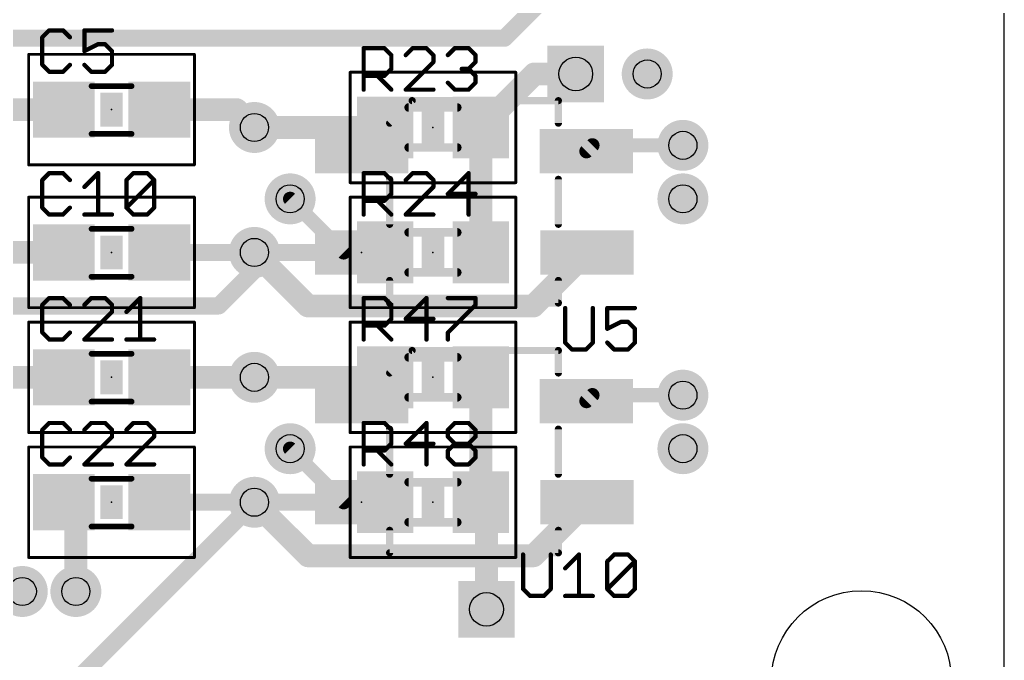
# Model space of a CAD drawing. Extents: x -1 to 68.6, y -1.7 to 63.5.
# Drawn here: x 51.07 to 68.58, y 40.37 to 51.77 of the extents above; entities that cross this region are included whole.
import ezdxf

# ---------------------------------------------------------------- set-up
doc = ezdxf.new("R2010")
doc.units = 0
for name, color, linetype in [('1', 22, 'CONTINUOUS'), ('16', 175, 'CONTINUOUS'), ('18', 82, 'CONTINUOUS'), ('20', 7, 'CONTINUOUS'), ('22', 253, 'CONTINUOUS'), ('23', 7, 'CONTINUOUS'), ('24', 7, 'CONTINUOUS'), ('25', 253, 'CONTINUOUS'), ('31', 253, 'CONTINUOUS'), ('32', 253, 'CONTINUOUS'), ('35', 253, 'CONTINUOUS'), ('39', 22, 'CONTINUOUS'), ('44', 253, 'CONTINUOUS'), ('51', 253, 'CONTINUOUS')]:
    doc.layers.add(name, color=color, linetype=linetype)

# ---------------------------------------------------------------- blocks, each defined once
blk = doc.blocks.new('RECT')
blk.add_solid([(-0.5, -0.5), (0.5, -0.5), (-0.5, 0.5), (0.5, 0.5)])
blk = doc.blocks.new('ROUNDV')
at = {"const_width": 0.5}
blk.add_lwpolyline([(0, -0.25, 1), (0, 0.25, 1), (0, -0.25)], format="xyb", dxfattribs=at)
blk = doc.blocks.new('SQUAREV')
blk.add_solid([(-0.5, -0.5), (0.5, -0.5), (-0.5, 0.5), (0.5, 0.5)])

msp = doc.modelspace()

# ---------------------------------------------------------------- linework, layer by layer
at = {"layer": '1'}
for points, const_width in [([(63.5, 55.245), (59.69, 51.435)], 0.3048), ([(59.69, 51.435), (36.195, 51.435)], 0.3048), ([(59.27, 49.8475), (60.2225, 50.8)], 0.4064), ([(60.2225, 50.8), (60.96, 50.8)], 0.4064), ([(51.855, 50.165), (50.4825, 50.165)], 0.4064), ([(53.555, 50.165), (54.9275, 50.165)], 0.4064), ([(54.9275, 50.165), (55.245, 49.8475)], 0.4064), ([(57.57, 49.8475), (55.245, 49.8475)], 0.4064), ([(59.27, 49.8475), (59.27, 47.625)], 0.4064), ([(51.855, 47.625), (50.4825, 47.625)], 0.4064), ([(53.555, 47.625), (55.245, 47.625)], 0.3048), ([(55.245, 47.625), (57.57, 47.625)], 0.3048), ([(55.245, 47.3075), (55.245, 47.625)], 0.3048), ([(54.61, 46.6725), (55.245, 47.3075)], 0.3048), ([(47.3075, 46.6725), (54.61, 46.6725)], 0.3048), ([(51.855, 45.4025), (50.4825, 45.4025)], 0.4064), ([(53.555, 45.4025), (55.245, 45.4025)], 0.4064), ([(57.57, 45.4025), (55.245, 45.4025)], 0.4064), ([(59.27, 43.18), (59.27, 45.4025)], 0.4064), ([(49.8475, 37.7825), (55.245, 43.18)], 0.3048), ([(51.855, 43.18), (52.07, 42.965)], 0.4064), ([(53.555, 43.18), (55.245, 43.18)], 0.3048), ([(57.57, 43.18), (55.245, 43.18)], 0.3048), ([(59.27, 43.18), (59.3725, 43.0775)], 0.4064), ([(59.3725, 43.0775), (59.3725, 41.275)], 0.4064), ([(52.07, 42.965), (52.07, 41.5925)], 0.4064)]:
    msp.add_lwpolyline(points, dxfattribs=dict(at, const_width=const_width))
for points, const_width in [([(59.6361, 51.4889, 1), (59.7439, 51.3811)], 0.1524), ([(59.69, 51.3588, 1), (59.69, 51.5112)], 0.1524), ([(60.2225, 50.9016, 1), (60.2225, 50.6984)], 0.2032), ([(60.2943, 50.7282, 1), (60.1507, 50.8718)], 0.2032), ([(60.96, 50.6984, 1), (60.96, 50.9016)], 0.2032), ([(51.855, 50.0634, 1), (51.855, 50.2666)], 0.2032), ([(53.555, 50.2666, 1), (53.555, 50.0634)], 0.2032), ([(54.9993, 50.2368, 1), (54.8557, 50.0932)], 0.2032), ([(54.9275, 50.0634, 1), (54.9275, 50.2666)], 0.2032), ([(55.245, 49.9491, 1), (55.245, 49.7459)], 0.2032), ([(55.1732, 49.7757, 1), (55.3168, 49.9193)], 0.2032), ([(57.57, 49.7459, 1), (57.57, 49.9491)], 0.2032), ([(59.3716, 49.8475, 1), (59.1684, 49.8475)], 0.2032), ([(59.1982, 49.9193, 1), (59.3418, 49.7757)], 0.2032), ([(51.855, 47.5234, 1), (51.855, 47.7266)], 0.2032), ([(53.555, 47.7012, 1), (53.555, 47.5488)], 0.1524), ([(55.245, 47.7012, 1), (55.245, 47.5488)], 0.1524), ([(55.3212, 47.625, 1), (55.1688, 47.625)], 0.1524), ([(55.245, 47.5488, 1), (55.245, 47.7012)], 0.1524), ([(57.57, 47.5488, 1), (57.57, 47.7012)], 0.1524), ([(59.1684, 47.625, 1), (59.3716, 47.625)], 0.2032), ([(55.2989, 47.2536, 1), (55.1911, 47.3614)], 0.1524), ([(55.1688, 47.3075, 1), (55.3212, 47.3075)], 0.1524), ([(54.5561, 46.7264, 1), (54.6639, 46.6186)], 0.1524), ([(54.61, 46.5963, 1), (54.61, 46.7487)], 0.1524), ([(51.855, 45.3009, 1), (51.855, 45.5041)], 0.2032), ([(53.555, 45.5041, 1), (53.555, 45.3009)], 0.2032), ([(55.245, 45.5041, 1), (55.245, 45.3009)], 0.2032), ([(55.245, 45.3009, 1), (55.245, 45.5041)], 0.2032), ([(57.57, 45.3009, 1), (57.57, 45.5041)], 0.2032), ([(59.3716, 45.4025, 1), (59.1684, 45.4025)], 0.2032), ([(51.9268, 43.2518, 1), (51.7832, 43.1082)], 0.2032), ([(53.555, 43.2562, 1), (53.555, 43.1038)], 0.1524), ([(55.245, 43.2562, 1), (55.245, 43.1038)], 0.1524), ([(55.2989, 43.1261, 1), (55.1911, 43.2339)], 0.1524), ([(55.245, 43.1038, 1), (55.245, 43.2562)], 0.1524), ([(57.57, 43.1038, 1), (57.57, 43.2562)], 0.1524), ([(59.1684, 43.18, 1), (59.3716, 43.18)], 0.2032), ([(59.3418, 43.2518, 1), (59.1982, 43.1082)], 0.2032), ([(59.4741, 43.0775, 1), (59.2709, 43.0775)], 0.2032), ([(59.3007, 43.0057, 1), (59.4443, 43.1493)], 0.2032), ([(52.1716, 42.965, 1), (51.9684, 42.965)], 0.2032), ([(51.9982, 42.8932, 1), (52.1418, 43.0368)], 0.2032), ([(51.9684, 41.5925, 1), (52.1716, 41.5925)], 0.2032), ([(59.2709, 41.275, 1), (59.4741, 41.275)], 0.2032)]:
    msp.add_lwpolyline(points, format="xyb", dxfattribs=dict(at, const_width=const_width))
at = {"layer": '16'}
for points, const_width in [([(56.7275, 49.8475), (55.245, 49.8475)], 0.4064), ([(57.15, 49.425), (56.7275, 49.8475)], 0.4064), ([(61.15, 49.425), (61.255, 49.53)], 0.254), ([(61.255, 49.53), (62.865, 49.53)], 0.254), ([(55.88, 48.5775), (56.8325, 47.625)], 0.254), ([(56.1975, 46.6725), (55.245, 47.625)], 0.4064), ([(61.16, 47.625), (60.2075, 46.6725)], 0.4064), ([(56.8325, 47.625), (57.15, 47.625)], 0.254), ([(60.2075, 46.6725), (56.1975, 46.6725)], 0.4064), ([(56.7275, 45.4025), (55.245, 45.4025)], 0.4064), ([(57.15, 44.98), (56.7275, 45.4025)], 0.4064), ([(61.15, 44.98), (61.255, 45.085)], 0.254), ([(61.255, 45.085), (62.865, 45.085)], 0.254), ([(55.88, 44.1325), (56.8325, 43.18)], 0.254), ([(56.1975, 42.2275), (55.245, 43.18)], 0.4064), ([(56.8325, 43.18), (57.15, 43.18)], 0.254), ([(61.16, 43.18), (60.2075, 42.2275)], 0.4064), ([(60.2075, 42.2275), (56.1975, 42.2275)], 0.4064)]:
    msp.add_lwpolyline(points, dxfattribs=dict(at, const_width=const_width))
for points, const_width in [([(55.245, 49.9491, 1), (55.245, 49.7459)], 0.2032), ([(56.7993, 49.9193, 1), (56.6557, 49.7757)], 0.2032), ([(56.7275, 49.7459, 1), (56.7275, 49.9491)], 0.2032), ([(57.0782, 49.3532, 1), (57.2218, 49.4968)], 0.2032), ([(61.255, 49.5935, 1), (61.255, 49.4665)], 0.127), ([(61.2999, 49.4851, 1), (61.2101, 49.5749)], 0.127), ([(62.865, 49.4665, 1), (62.865, 49.5935)], 0.127), ([(61.1051, 49.4699, 1), (61.1949, 49.3801)], 0.127), ([(55.9249, 48.6224, 1), (55.8351, 48.5326)], 0.127), ([(55.3168, 47.6968, 1), (55.1732, 47.5532)], 0.2032), ([(61.2318, 47.5532, 1), (61.0882, 47.6968)], 0.2032), ([(56.8325, 47.6885, 1), (56.8325, 47.5615)], 0.127), ([(56.7876, 47.5801, 1), (56.8774, 47.6699)], 0.127), ([(57.15, 47.5615, 1), (57.15, 47.6885)], 0.127), ([(56.1975, 46.7741, 1), (56.1975, 46.5709)], 0.2032), ([(56.1257, 46.6007, 1), (56.2693, 46.7443)], 0.2032), ([(60.1357, 46.7443, 1), (60.2793, 46.6007)], 0.2032), ([(60.2075, 46.5709, 1), (60.2075, 46.7741)], 0.2032), ([(55.245, 45.5041, 1), (55.245, 45.3009)], 0.2032), ([(56.7993, 45.4743, 1), (56.6557, 45.3307)], 0.2032), ([(56.7275, 45.3009, 1), (56.7275, 45.5041)], 0.2032), ([(61.255, 45.1485, 1), (61.255, 45.0215)], 0.127), ([(61.2999, 45.0401, 1), (61.2101, 45.1299)], 0.127), ([(62.865, 45.0215, 1), (62.865, 45.1485)], 0.127), ([(57.0782, 44.9082, 1), (57.2218, 45.0518)], 0.2032), ([(61.1051, 45.0249, 1), (61.1949, 44.9351)], 0.127), ([(55.9249, 44.1774, 1), (55.8351, 44.0876)], 0.127), ([(55.3168, 43.2518, 1), (55.1732, 43.1082)], 0.2032), ([(56.8325, 43.2435, 1), (56.8325, 43.1165)], 0.127), ([(56.7876, 43.1351, 1), (56.8774, 43.2249)], 0.127), ([(57.15, 43.1165, 1), (57.15, 43.2435)], 0.127), ([(61.2318, 43.1082, 1), (61.0882, 43.2518)], 0.2032), ([(56.1975, 42.3291, 1), (56.1975, 42.1259)], 0.2032), ([(56.1257, 42.1557, 1), (56.2693, 42.2993)], 0.2032), ([(60.1357, 42.2993, 1), (60.2793, 42.1557)], 0.2032), ([(60.2075, 42.1259, 1), (60.2075, 42.3291)], 0.2032)]:
    msp.add_lwpolyline(points, format="xyb", dxfattribs=dict(at, const_width=const_width))
at = {"layer": '20'}
msp.add_line((68.58, 0), (68.58, 63.5), dxfattribs=at)
msp.add_circle((66.04, 40.005), 1.6, dxfattribs=at)
at = {"layer": '22', "const_width": 0.127}
for points in [[(58.05, 50.325), (57.65, 49.925)], [(60.65, 50.325), (58.05, 50.325)], [(60.65, 49.925), (60.65, 50.325)], [(57.65, 48.925), (57.65, 48.125)], [(60.65, 48.125), (60.65, 48.925)], [(57.65, 47.125), (57.65, 46.725)], [(60.65, 46.725), (60.65, 47.125)], [(57.65, 46.725), (60.65, 46.725)], [(58.05, 45.88), (57.65, 45.48)], [(60.65, 45.88), (58.05, 45.88)], [(60.65, 45.48), (60.65, 45.88)], [(57.65, 44.48), (57.65, 43.68)], [(60.65, 43.68), (60.65, 44.48)], [(57.65, 42.68), (57.65, 42.28)], [(60.65, 42.28), (60.65, 42.68)], [(57.65, 42.28), (60.65, 42.28)]]:
    msp.add_lwpolyline(points, dxfattribs=at)
at = {"layer": '22', "const_width": 0.0635}
for points in [[(58.05, 50.3568, 1), (58.05, 50.2933)], [(58.0725, 50.3025, 1), (58.0275, 50.3475)], [(60.6818, 50.325, 1), (60.6183, 50.325)], [(60.65, 50.2933, 1), (60.65, 50.3568)], [(57.6275, 49.9475, 1), (57.6725, 49.9025)], [(60.6183, 49.925, 1), (60.6818, 49.925)], [(57.6818, 48.925, 1), (57.6183, 48.925)], [(60.6818, 48.925, 1), (60.6183, 48.925)], [(57.6183, 48.125, 1), (57.6818, 48.125)], [(60.6183, 48.125, 1), (60.6818, 48.125)], [(57.6818, 47.125, 1), (57.6183, 47.125)], [(60.6818, 47.125, 1), (60.6183, 47.125)], [(57.65, 46.7568, 1), (57.65, 46.6932)], [(57.6183, 46.725, 1), (57.6818, 46.725)], [(60.6183, 46.725, 1), (60.6818, 46.725)], [(60.65, 46.6932, 1), (60.65, 46.7568)], [(58.05, 45.9118, 1), (58.05, 45.8483)], [(58.0725, 45.8575, 1), (58.0275, 45.9025)], [(60.6818, 45.88, 1), (60.6183, 45.88)], [(60.65, 45.8483, 1), (60.65, 45.9118)], [(57.6275, 45.5025, 1), (57.6725, 45.4575)], [(60.6183, 45.48, 1), (60.6818, 45.48)], [(57.6818, 44.48, 1), (57.6183, 44.48)], [(60.6818, 44.48, 1), (60.6183, 44.48)], [(57.6183, 43.68, 1), (57.6818, 43.68)], [(60.6183, 43.68, 1), (60.6818, 43.68)], [(57.6818, 42.68, 1), (57.6183, 42.68)], [(60.6818, 42.68, 1), (60.6183, 42.68)], [(57.65, 42.3118, 1), (57.65, 42.2482)], [(57.6183, 42.28, 1), (57.6818, 42.28)], [(60.6183, 42.28, 1), (60.6818, 42.28)], [(60.65, 42.2482, 1), (60.65, 42.3118)]]:
    msp.add_lwpolyline(points, format="xyb", dxfattribs=at)
at = {"layer": '23'}
for p in [(52.705, 50.165), (58.42, 49.8475), (52.705, 47.625), (58.42, 47.625), (52.705, 45.4025), (58.42, 45.4025), (52.705, 43.18), (58.42, 43.18)]:
    msp.add_point(p, dxfattribs=at)
at = {"layer": '24'}
for p in [(57.15, 47.625), (57.15, 43.18)]:
    msp.add_point(p, dxfattribs=at)
at = {"layer": '25', "const_width": 0.0762}
for points in [[(51.596, 51.5753), (51.4731, 51.4525)], [(51.4731, 51.4525), (51.4731, 50.961)], [(51.8417, 51.5753), (51.596, 51.5753)], [(51.9646, 51.4525), (51.8417, 51.5753)], [(52.713, 51.5753), (52.2215, 51.5753)], [(52.2215, 51.5753), (52.2215, 51.2067)], [(52.2215, 51.2067), (52.4673, 51.3296)], [(52.4673, 51.3296), (52.5901, 51.3296)], [(52.5901, 51.3296), (52.713, 51.2067)], [(52.713, 51.2067), (52.713, 50.961)], [(57.1881, 50.5206), (57.1881, 51.2578)], [(57.1881, 51.2578), (57.5567, 51.2578)], [(57.5567, 51.2578), (57.6796, 51.135)], [(57.6796, 51.135), (57.6796, 50.8892)], [(58.0594, 51.2578), (57.9365, 51.135)], [(58.3051, 51.2578), (58.0594, 51.2578)], [(58.428, 51.135), (58.3051, 51.2578)], [(58.428, 51.0121), (58.428, 51.135)], [(58.6849, 51.135), (58.8078, 51.2578)], [(58.8078, 51.2578), (59.0535, 51.2578)], [(59.0535, 51.2578), (59.1764, 51.135)], [(59.1764, 51.135), (59.1764, 51.0121)], [(51.4731, 50.961), (51.596, 50.8381)], [(51.8417, 50.8381), (51.9646, 50.961)], [(52.3444, 50.8381), (52.2215, 50.961)], [(52.713, 50.961), (52.5901, 50.8381)], [(57.9365, 50.5206), (58.428, 51.0121)], [(59.1764, 51.0121), (59.0535, 50.8892)], [(51.596, 50.8381), (51.8417, 50.8381)], [(52.5901, 50.8381), (52.3444, 50.8381)], [(57.5567, 50.7663), (57.1881, 50.7663)], [(57.4338, 50.7663), (57.6796, 50.5206)], [(57.6796, 50.8892), (57.5567, 50.7663)], [(59.0535, 50.8892), (58.9307, 50.8892)], [(59.0535, 50.8892), (59.1764, 50.7663)], [(59.1764, 50.7663), (59.1764, 50.6435)], [(58.8078, 50.5206), (58.6849, 50.6435)], [(59.1764, 50.6435), (59.0535, 50.5206)], [(58.428, 50.5206), (57.9365, 50.5206)], [(59.0535, 50.5206), (58.8078, 50.5206)], [(51.596, 49.0353), (51.4731, 48.9125)], [(51.8417, 49.0353), (51.596, 49.0353)], [(51.9646, 48.9125), (51.8417, 49.0353)], [(52.2215, 48.7896), (52.4673, 49.0353)], [(52.4673, 49.0353), (52.4673, 48.2981)], [(52.9699, 48.9125), (53.0928, 49.0353)], [(53.0928, 49.0353), (53.3385, 49.0353)], [(53.3385, 49.0353), (53.4614, 48.9125)], [(57.1881, 48.2981), (57.1881, 49.0353)], [(57.1881, 49.0353), (57.5567, 49.0353)], [(57.5567, 49.0353), (57.6796, 48.9125)], [(58.0594, 49.0353), (57.9365, 48.9125)], [(58.3051, 49.0353), (58.0594, 49.0353)], [(58.428, 48.9125), (58.3051, 49.0353)], [(59.0535, 49.0353), (58.6849, 48.6667)], [(59.0535, 48.2981), (59.0535, 49.0353)], [(51.4731, 48.9125), (51.4731, 48.421)], [(52.9699, 48.421), (52.9699, 48.9125)], [(52.9699, 48.421), (53.4614, 48.9125)], [(53.4614, 48.9125), (53.4614, 48.421)], [(57.6796, 48.9125), (57.6796, 48.6667)], [(58.428, 48.7896), (58.428, 48.9125)], [(57.6796, 48.6667), (57.5567, 48.5438)], [(57.9365, 48.2981), (58.428, 48.7896)], [(58.6849, 48.6667), (59.1764, 48.6667)], [(57.5567, 48.5438), (57.1881, 48.5438)], [(57.4338, 48.5438), (57.6796, 48.2981)], [(51.4731, 48.421), (51.596, 48.2981)], [(51.596, 48.2981), (51.8417, 48.2981)], [(51.8417, 48.2981), (51.9646, 48.421)], [(52.2215, 48.2981), (52.713, 48.2981)], [(53.0928, 48.2981), (52.9699, 48.421)], [(53.3385, 48.2981), (53.0928, 48.2981)], [(53.4614, 48.421), (53.3385, 48.2981)], [(58.428, 48.2981), (57.9365, 48.2981)], [(51.596, 46.8128), (51.4731, 46.69)], [(51.8417, 46.8128), (51.596, 46.8128)], [(51.9646, 46.69), (51.8417, 46.8128)], [(52.3444, 46.8128), (52.2215, 46.69)], [(52.5901, 46.8128), (52.3444, 46.8128)], [(52.713, 46.69), (52.5901, 46.8128)], [(52.9699, 46.5671), (53.2157, 46.8128)], [(53.2157, 46.8128), (53.2157, 46.0756)], [(57.1881, 46.0756), (57.1881, 46.8128)], [(57.1881, 46.8128), (57.5567, 46.8128)], [(57.5567, 46.8128), (57.6796, 46.69)], [(58.3051, 46.8128), (57.9365, 46.4442)], [(58.3051, 46.0756), (58.3051, 46.8128)], [(58.6849, 46.8128), (59.1764, 46.8128)], [(59.1764, 46.8128), (59.1764, 46.69)], [(51.4731, 46.69), (51.4731, 46.1985)], [(52.2215, 46.0756), (52.713, 46.5671)], [(52.713, 46.5671), (52.713, 46.69)], [(57.6796, 46.69), (57.6796, 46.4442)], [(59.1764, 46.69), (58.6849, 46.1985)], [(60.7713, 46.635), (60.7713, 46.0207)], [(61.2628, 46.0207), (61.2628, 46.635)], [(62.0112, 46.635), (61.5197, 46.635)], [(61.5197, 46.635), (61.5197, 46.2664)], [(57.6796, 46.4442), (57.5567, 46.3213)], [(57.9365, 46.4442), (58.428, 46.4442)], [(61.5197, 46.2664), (61.7654, 46.3893)], [(61.7654, 46.3893), (61.8883, 46.3893)], [(61.8883, 46.3893), (62.0112, 46.2664)], [(51.4731, 46.1985), (51.596, 46.0756)], [(51.8417, 46.0756), (51.9646, 46.1985)], [(57.5567, 46.3213), (57.1881, 46.3213)], [(57.4338, 46.3213), (57.6796, 46.0756)], [(58.6849, 46.1985), (58.6849, 46.0756)], [(62.0112, 46.2664), (62.0112, 46.0207)], [(51.596, 46.0756), (51.8417, 46.0756)], [(52.713, 46.0756), (52.2215, 46.0756)], [(52.9699, 46.0756), (53.4614, 46.0756)], [(60.7713, 46.0207), (60.8941, 45.8978)], [(61.1399, 45.8978), (61.2628, 46.0207)], [(61.6426, 45.8978), (61.5197, 46.0207)], [(62.0112, 46.0207), (61.8883, 45.8978)], [(60.8941, 45.8978), (61.1399, 45.8978)], [(61.8883, 45.8978), (61.6426, 45.8978)], [(51.596, 44.5903), (51.4731, 44.4675)], [(51.4731, 44.4675), (51.4731, 43.976)], [(51.8417, 44.5903), (51.596, 44.5903)], [(51.9646, 44.4675), (51.8417, 44.5903)], [(52.3444, 44.5903), (52.2215, 44.4675)], [(52.5901, 44.5903), (52.3444, 44.5903)], [(52.713, 44.4675), (52.5901, 44.5903)], [(52.713, 44.3446), (52.713, 44.4675)], [(53.0928, 44.5903), (52.9699, 44.4675)], [(53.3385, 44.5903), (53.0928, 44.5903)], [(53.4614, 44.4675), (53.3385, 44.5903)], [(53.4614, 44.3446), (53.4614, 44.4675)], [(57.1881, 43.8531), (57.1881, 44.5903)], [(57.1881, 44.5903), (57.5567, 44.5903)], [(57.5567, 44.5903), (57.6796, 44.4675)], [(57.6796, 44.4675), (57.6796, 44.2217)], [(58.3051, 44.5903), (57.9365, 44.2217)], [(58.3051, 43.8531), (58.3051, 44.5903)], [(58.6849, 44.4675), (58.8078, 44.5903)], [(58.6849, 44.3446), (58.6849, 44.4675)], [(58.8078, 44.5903), (59.0535, 44.5903)], [(59.0535, 44.5903), (59.1764, 44.4675)], [(59.1764, 44.4675), (59.1764, 44.3446)], [(52.2215, 43.8531), (52.713, 44.3446)], [(52.9699, 43.8531), (53.4614, 44.3446)], [(58.8078, 44.2217), (58.6849, 44.3446)], [(59.1764, 44.3446), (59.0535, 44.2217)], [(57.5567, 44.0988), (57.1881, 44.0988)], [(57.4338, 44.0988), (57.6796, 43.8531)], [(57.6796, 44.2217), (57.5567, 44.0988)], [(57.9365, 44.2217), (58.428, 44.2217)], [(58.6849, 44.0988), (58.8078, 44.2217)], [(58.6849, 43.976), (58.6849, 44.0988)], [(58.8078, 44.2217), (59.0535, 44.2217)], [(59.0535, 44.2217), (59.1764, 44.0988)], [(59.1764, 44.0988), (59.1764, 43.976)], [(51.4731, 43.976), (51.596, 43.8531)], [(51.8417, 43.8531), (51.9646, 43.976)], [(58.8078, 43.8531), (58.6849, 43.976)], [(59.1764, 43.976), (59.0535, 43.8531)], [(51.596, 43.8531), (51.8417, 43.8531)], [(52.713, 43.8531), (52.2215, 43.8531)], [(53.4614, 43.8531), (52.9699, 43.8531)], [(59.0535, 43.8531), (58.8078, 43.8531)], [(60.0229, 42.25), (60.0229, 41.6357)], [(60.5143, 41.6357), (60.5143, 42.25)], [(60.7713, 42.0043), (61.017, 42.25)], [(61.017, 42.25), (61.017, 41.5128)], [(61.5197, 42.1272), (61.6426, 42.25)], [(61.6426, 42.25), (61.8883, 42.25)], [(61.8883, 42.25), (62.0112, 42.1272)], [(61.5197, 41.6357), (61.5197, 42.1272)], [(61.5197, 41.6357), (62.0112, 42.1272)], [(62.0112, 42.1272), (62.0112, 41.6357)], [(60.0229, 41.6357), (60.1457, 41.5128)], [(60.3915, 41.5128), (60.5143, 41.6357)], [(61.6426, 41.5128), (61.5197, 41.6357)], [(62.0112, 41.6357), (61.8883, 41.5128)], [(60.1457, 41.5128), (60.3915, 41.5128)], [(60.7713, 41.5128), (61.2628, 41.5128)], [(61.8883, 41.5128), (61.6426, 41.5128)]]:
    msp.add_lwpolyline(points, dxfattribs=at)
at = {"layer": '25', "const_width": 0.0381}
for points in [[(51.4922, 51.4525, 1), (51.4541, 51.4525)], [(51.4596, 51.4659, 1), (51.4866, 51.439)], [(51.596, 51.5944, 1), (51.596, 51.5563)], [(51.6094, 51.5619, 1), (51.5825, 51.5888)], [(51.8552, 51.5888, 1), (51.8282, 51.5619)], [(51.8417, 51.5563, 1), (51.8417, 51.5944)], [(51.9511, 51.439, 1), (51.9781, 51.4659)], [(52.2215, 51.5944, 1), (52.2215, 51.5563)], [(52.2406, 51.5753, 1), (52.2025, 51.5753)], [(52.713, 51.5563, 1), (52.713, 51.5944)], [(52.4673, 51.3486, 1), (52.4673, 51.3105)], [(52.4758, 51.3125, 1), (52.4587, 51.3466)], [(52.6036, 51.3431, 1), (52.5767, 51.3161)], [(52.5901, 51.3105, 1), (52.5901, 51.3486)], [(52.213, 51.2238, 1), (52.23, 51.1897)], [(52.2025, 51.2067, 1), (52.2406, 51.2067)], [(52.7321, 51.2067, 1), (52.694, 51.2067)], [(52.6995, 51.1932, 1), (52.7265, 51.2202)], [(57.1881, 51.2769, 1), (57.1881, 51.2388)], [(57.2072, 51.2578, 1), (57.1691, 51.2578)], [(57.5702, 51.2713, 1), (57.5432, 51.2444)], [(57.5567, 51.2388, 1), (57.5567, 51.2769)], [(57.6986, 51.135, 1), (57.6605, 51.135)], [(57.6661, 51.1215, 1), (57.6931, 51.1484)], [(57.923, 51.1484, 1), (57.95, 51.1215)], [(58.0594, 51.2769, 1), (58.0594, 51.2388)], [(58.0729, 51.2444, 1), (58.0459, 51.2713)], [(58.3186, 51.2713, 1), (58.2917, 51.2444)], [(58.3051, 51.2388, 1), (58.3051, 51.2769)], [(58.4471, 51.135, 1), (58.409, 51.135)], [(58.4145, 51.1215, 1), (58.4415, 51.1484)], [(58.6715, 51.1484, 1), (58.6984, 51.1215)], [(58.8078, 51.2769, 1), (58.8078, 51.2388)], [(58.8213, 51.2444, 1), (58.7943, 51.2713)], [(59.067, 51.2713, 1), (59.0401, 51.2444)], [(59.0535, 51.2388, 1), (59.0535, 51.2769)], [(59.1955, 51.135, 1), (59.1574, 51.135)], [(59.1629, 51.1215, 1), (59.1899, 51.1484)], [(51.4866, 50.9744, 1), (51.4596, 50.9475)], [(51.4541, 50.961, 1), (51.4922, 50.961)], [(51.9781, 50.9475, 1), (51.9511, 50.9744)], [(52.235, 50.9744, 1), (52.208, 50.9475)], [(52.694, 50.961, 1), (52.7321, 50.961)], [(52.7265, 50.9475, 1), (52.6995, 50.9744)], [(58.409, 51.0121, 1), (58.4471, 51.0121)], [(58.4415, 50.9986, 1), (58.4145, 51.0256)], [(59.1574, 51.0121, 1), (59.1955, 51.0121)], [(59.1899, 50.9986, 1), (59.1629, 51.0256)], [(51.596, 50.8572, 1), (51.596, 50.8191)], [(51.5825, 50.8246, 1), (51.6094, 50.8516)], [(51.8282, 50.8516, 1), (51.8552, 50.8246)], [(51.8417, 50.8191, 1), (51.8417, 50.8572)], [(52.3444, 50.8572, 1), (52.3444, 50.8191)], [(52.3309, 50.8246, 1), (52.3579, 50.8516)], [(52.5767, 50.8516, 1), (52.6036, 50.8246)], [(52.5901, 50.8191, 1), (52.5901, 50.8572)], [(57.1881, 50.7854, 1), (57.1881, 50.7473)], [(57.4473, 50.7798, 1), (57.4204, 50.7529)], [(57.5432, 50.7798, 1), (57.5702, 50.7529)], [(57.5567, 50.7473, 1), (57.5567, 50.7854)], [(57.6605, 50.8892, 1), (57.6986, 50.8892)], [(57.6931, 50.8757, 1), (57.6661, 50.9027)], [(58.9307, 50.9083, 1), (58.9307, 50.8702)], [(59.067, 50.9027, 1), (59.0401, 50.8757)], [(59.0401, 50.9027, 1), (59.067, 50.8757)], [(59.0535, 50.8702, 1), (59.0535, 50.9083)], [(59.1955, 50.7663, 1), (59.1574, 50.7663)], [(59.1629, 50.7529, 1), (59.1899, 50.7798)], [(58.6984, 50.6569, 1), (58.6715, 50.63)], [(59.1574, 50.6435, 1), (59.1955, 50.6435)], [(59.1899, 50.63, 1), (59.1629, 50.6569)], [(57.1691, 50.5206, 1), (57.2072, 50.5206)], [(57.6661, 50.5071, 1), (57.6931, 50.5341)], [(57.9365, 50.5397, 1), (57.9365, 50.5016)], [(57.923, 50.5341, 1), (57.95, 50.5071)], [(58.428, 50.5016, 1), (58.428, 50.5397)], [(58.8078, 50.5397, 1), (58.8078, 50.5016)], [(58.7943, 50.5071, 1), (58.8213, 50.5341)], [(59.0401, 50.5341, 1), (59.067, 50.5071)], [(59.0535, 50.5016, 1), (59.0535, 50.5397)], [(51.596, 49.0544, 1), (51.596, 49.0163)], [(51.6094, 49.0219, 1), (51.5825, 49.0488)], [(51.8552, 49.0488, 1), (51.8282, 49.0219)], [(51.8417, 49.0163, 1), (51.8417, 49.0544)], [(52.4863, 49.0353, 1), (52.4482, 49.0353)], [(52.4807, 49.0219, 1), (52.4538, 49.0488)], [(53.0928, 49.0544, 1), (53.0928, 49.0163)], [(53.1063, 49.0219, 1), (53.0793, 49.0488)], [(53.352, 49.0488, 1), (53.3251, 49.0219)], [(53.3385, 49.0163, 1), (53.3385, 49.0544)], [(57.1881, 49.0544, 1), (57.1881, 49.0163)], [(57.2072, 49.0353, 1), (57.1691, 49.0353)], [(57.5702, 49.0488, 1), (57.5432, 49.0219)], [(57.5567, 49.0163, 1), (57.5567, 49.0544)], [(58.0594, 49.0544, 1), (58.0594, 49.0163)], [(58.0729, 49.0219, 1), (58.0459, 49.0488)], [(58.3186, 49.0488, 1), (58.2917, 49.0219)], [(58.3051, 49.0163, 1), (58.3051, 49.0544)], [(59.0726, 49.0353, 1), (59.0345, 49.0353)], [(59.067, 49.0219, 1), (59.0401, 49.0488)], [(51.4922, 48.9125, 1), (51.4541, 48.9125)], [(51.4596, 48.9259, 1), (51.4866, 48.899)], [(51.9511, 48.899, 1), (51.9781, 48.9259)], [(52.989, 48.9125, 1), (52.9509, 48.9125)], [(52.9565, 48.9259, 1), (52.9834, 48.899)], [(53.4805, 48.9125, 1), (53.4424, 48.9125)], [(53.4749, 48.899, 1), (53.4479, 48.9259)], [(53.4479, 48.899, 1), (53.4749, 48.9259)], [(57.6986, 48.9125, 1), (57.6605, 48.9125)], [(57.6661, 48.899, 1), (57.6931, 48.9259)], [(57.923, 48.9259, 1), (57.95, 48.899)], [(58.4471, 48.9125, 1), (58.409, 48.9125)], [(58.4145, 48.899, 1), (58.4415, 48.9259)], [(52.208, 48.8031, 1), (52.235, 48.7761)], [(57.6605, 48.6667, 1), (57.6986, 48.6667)], [(57.6931, 48.6532, 1), (57.6661, 48.6802)], [(58.409, 48.7896, 1), (58.4471, 48.7896)], [(58.4415, 48.7761, 1), (58.4145, 48.8031)], [(58.6849, 48.6858, 1), (58.6849, 48.6477)], [(58.6715, 48.6802, 1), (58.6984, 48.6532)], [(59.1764, 48.6477, 1), (59.1764, 48.6858)], [(57.1881, 48.5629, 1), (57.1881, 48.5248)], [(57.4473, 48.5573, 1), (57.4204, 48.5304)], [(57.5432, 48.5573, 1), (57.5702, 48.5304)], [(57.5567, 48.5248, 1), (57.5567, 48.5629)], [(51.4866, 48.4344, 1), (51.4596, 48.4075)], [(51.4541, 48.421, 1), (51.4922, 48.421)], [(51.596, 48.3172, 1), (51.596, 48.2791)], [(51.5825, 48.2846, 1), (51.6094, 48.3116)], [(51.8282, 48.3116, 1), (51.8552, 48.2846)], [(51.8417, 48.2791, 1), (51.8417, 48.3172)], [(51.9781, 48.4075, 1), (51.9511, 48.4344)], [(52.2215, 48.3172, 1), (52.2215, 48.2791)], [(52.713, 48.2791, 1), (52.713, 48.3172)], [(52.9509, 48.421, 1), (52.989, 48.421)], [(52.9834, 48.4344, 1), (52.9565, 48.4075)], [(52.9565, 48.4344, 1), (52.9834, 48.4075)], [(53.0928, 48.3172, 1), (53.0928, 48.2791)], [(53.0793, 48.2846, 1), (53.1063, 48.3116)], [(53.3251, 48.3116, 1), (53.352, 48.2846)], [(53.3385, 48.2791, 1), (53.3385, 48.3172)], [(53.4424, 48.421, 1), (53.4805, 48.421)], [(53.4749, 48.4075, 1), (53.4479, 48.4344)], [(57.6661, 48.2846, 1), (57.6931, 48.3116)], [(57.9365, 48.3172, 1), (57.9365, 48.2791)], [(57.923, 48.3116, 1), (57.95, 48.2846)], [(58.428, 48.2791, 1), (58.428, 48.3172)], [(52.4482, 48.2981, 1), (52.4863, 48.2981)], [(57.1691, 48.2981, 1), (57.2072, 48.2981)], [(59.0345, 48.2981, 1), (59.0726, 48.2981)], [(51.596, 46.8319, 1), (51.596, 46.7938)], [(51.6094, 46.7994, 1), (51.5825, 46.8263)], [(51.8552, 46.8263, 1), (51.8282, 46.7994)], [(51.8417, 46.7938, 1), (51.8417, 46.8319)], [(52.3444, 46.8319, 1), (52.3444, 46.7938)], [(52.3579, 46.7994, 1), (52.3309, 46.8263)], [(52.6036, 46.8263, 1), (52.5767, 46.7994)], [(52.5901, 46.7938, 1), (52.5901, 46.8319)], [(53.2347, 46.8128, 1), (53.1966, 46.8128)], [(53.2291, 46.7994, 1), (53.2022, 46.8263)], [(57.1881, 46.8319, 1), (57.1881, 46.7938)], [(57.2072, 46.8128, 1), (57.1691, 46.8128)], [(57.5702, 46.8263, 1), (57.5432, 46.7994)], [(57.5567, 46.7938, 1), (57.5567, 46.8319)], [(58.3242, 46.8128, 1), (58.2861, 46.8128)], [(58.3186, 46.7994, 1), (58.2917, 46.8263)], [(58.6849, 46.8319, 1), (58.6849, 46.7938)], [(59.1955, 46.8128, 1), (59.1574, 46.8128)], [(59.1764, 46.7938, 1), (59.1764, 46.8319)], [(51.4922, 46.69, 1), (51.4541, 46.69)], [(51.4596, 46.7034, 1), (51.4866, 46.6765)], [(51.9511, 46.6765, 1), (51.9781, 46.7034)], [(52.208, 46.7034, 1), (52.235, 46.6765)], [(52.7321, 46.69, 1), (52.694, 46.69)], [(52.694, 46.5671, 1), (52.7321, 46.5671)], [(52.6995, 46.6765, 1), (52.7265, 46.7034)], [(52.7265, 46.5536, 1), (52.6995, 46.5806)], [(52.9565, 46.5806, 1), (52.9834, 46.5536)], [(57.6986, 46.69, 1), (57.6605, 46.69)], [(57.6661, 46.6765, 1), (57.6931, 46.7034)], [(59.1574, 46.69, 1), (59.1955, 46.69)], [(59.1899, 46.6765, 1), (59.1629, 46.7034)], [(60.7903, 46.635, 1), (60.7522, 46.635)], [(61.2818, 46.635, 1), (61.2437, 46.635)], [(61.5387, 46.635, 1), (61.5006, 46.635)], [(61.5197, 46.6541, 1), (61.5197, 46.616)], [(62.0112, 46.616, 1), (62.0112, 46.6541)], [(57.6605, 46.4442, 1), (57.6986, 46.4442)], [(57.6931, 46.4307, 1), (57.6661, 46.4577)], [(57.9365, 46.4633, 1), (57.9365, 46.4252)], [(57.923, 46.4577, 1), (57.95, 46.4307)], [(58.428, 46.4252, 1), (58.428, 46.4633)], [(61.7654, 46.4083, 1), (61.7654, 46.3702)], [(61.7739, 46.3722, 1), (61.7569, 46.4063)], [(61.9018, 46.4028, 1), (61.8748, 46.3758)], [(61.8883, 46.3702, 1), (61.8883, 46.4083)], [(51.4866, 46.2119, 1), (51.4596, 46.185)], [(51.9781, 46.185, 1), (51.9511, 46.2119)], [(57.1881, 46.3404, 1), (57.1881, 46.3023)], [(57.4473, 46.3348, 1), (57.4204, 46.3079)], [(57.5432, 46.3348, 1), (57.5702, 46.3079)], [(57.5567, 46.3023, 1), (57.5567, 46.3404)], [(58.704, 46.1985, 1), (58.6659, 46.1985)], [(58.6715, 46.2119, 1), (58.6984, 46.185)], [(61.5006, 46.2664, 1), (61.5387, 46.2664)], [(61.5112, 46.2835, 1), (61.5282, 46.2494)], [(62.0302, 46.2664, 1), (61.9921, 46.2664)], [(61.9977, 46.2529, 1), (62.0246, 46.2799)], [(51.4541, 46.1985, 1), (51.4922, 46.1985)], [(51.596, 46.0947, 1), (51.596, 46.0566)], [(51.5825, 46.0621, 1), (51.6094, 46.0891)], [(51.8282, 46.0891, 1), (51.8552, 46.0621)], [(51.8417, 46.0566, 1), (51.8417, 46.0947)], [(52.2215, 46.0947, 1), (52.2215, 46.0566)], [(52.208, 46.0891, 1), (52.235, 46.0621)], [(52.713, 46.0566, 1), (52.713, 46.0947)], [(52.9699, 46.0947, 1), (52.9699, 46.0566)], [(53.1966, 46.0756, 1), (53.2347, 46.0756)], [(53.4614, 46.0566, 1), (53.4614, 46.0947)], [(57.1691, 46.0756, 1), (57.2072, 46.0756)], [(57.6661, 46.0621, 1), (57.6931, 46.0891)], [(58.2861, 46.0756, 1), (58.3242, 46.0756)], [(58.6659, 46.0756, 1), (58.704, 46.0756)], [(60.7847, 46.0341, 1), (60.7578, 46.0072)], [(61.2762, 46.0072, 1), (61.2493, 46.0341)], [(61.5332, 46.0341, 1), (61.5062, 46.0072)], [(62.0246, 46.0072, 1), (61.9977, 46.0341)], [(60.7522, 46.0207, 1), (60.7903, 46.0207)], [(60.8941, 45.9169, 1), (60.8941, 45.8788)], [(60.8807, 45.8843, 1), (60.9076, 45.9113)], [(61.1264, 45.9113, 1), (61.1534, 45.8843)], [(61.1399, 45.8788, 1), (61.1399, 45.9169)], [(61.2437, 46.0207, 1), (61.2818, 46.0207)], [(61.6426, 45.9169, 1), (61.6426, 45.8788)], [(61.6291, 45.8843, 1), (61.656, 45.9113)], [(61.8748, 45.9113, 1), (61.9018, 45.8843)], [(61.8883, 45.8788, 1), (61.8883, 45.9169)], [(61.9921, 46.0207, 1), (62.0302, 46.0207)], [(51.4922, 44.4675, 1), (51.4541, 44.4675)], [(51.4596, 44.4809, 1), (51.4866, 44.454)], [(51.596, 44.6094, 1), (51.596, 44.5713)], [(51.6094, 44.5769, 1), (51.5825, 44.6038)], [(51.8552, 44.6038, 1), (51.8282, 44.5769)], [(51.8417, 44.5713, 1), (51.8417, 44.6094)], [(51.9511, 44.454, 1), (51.9781, 44.4809)], [(52.208, 44.4809, 1), (52.235, 44.454)], [(52.3444, 44.6094, 1), (52.3444, 44.5713)], [(52.3579, 44.5769, 1), (52.3309, 44.6038)], [(52.6036, 44.6038, 1), (52.5767, 44.5769)], [(52.5901, 44.5713, 1), (52.5901, 44.6094)], [(52.7321, 44.4675, 1), (52.694, 44.4675)], [(52.6995, 44.454, 1), (52.7265, 44.4809)], [(52.9565, 44.4809, 1), (52.9834, 44.454)], [(53.0928, 44.6094, 1), (53.0928, 44.5713)], [(53.1063, 44.5769, 1), (53.0793, 44.6038)], [(53.352, 44.6038, 1), (53.3251, 44.5769)], [(53.3385, 44.5713, 1), (53.3385, 44.6094)], [(53.4805, 44.4675, 1), (53.4424, 44.4675)], [(53.4479, 44.454, 1), (53.4749, 44.4809)], [(57.1881, 44.6094, 1), (57.1881, 44.5713)], [(57.2072, 44.5903, 1), (57.1691, 44.5903)], [(57.5702, 44.6038, 1), (57.5432, 44.5769)], [(57.5567, 44.5713, 1), (57.5567, 44.6094)], [(57.6986, 44.4675, 1), (57.6605, 44.4675)], [(57.6661, 44.454, 1), (57.6931, 44.4809)], [(58.3242, 44.5903, 1), (58.2861, 44.5903)], [(58.3186, 44.5769, 1), (58.2917, 44.6038)], [(58.704, 44.4675, 1), (58.6659, 44.4675)], [(58.6715, 44.4809, 1), (58.6984, 44.454)], [(58.8078, 44.6094, 1), (58.8078, 44.5713)], [(58.8213, 44.5769, 1), (58.7943, 44.6038)], [(59.067, 44.6038, 1), (59.0401, 44.5769)], [(59.0535, 44.5713, 1), (59.0535, 44.6094)], [(59.1955, 44.4675, 1), (59.1574, 44.4675)], [(59.1629, 44.454, 1), (59.1899, 44.4809)], [(52.694, 44.3446, 1), (52.7321, 44.3446)], [(52.7265, 44.3311, 1), (52.6995, 44.3581)], [(53.4424, 44.3446, 1), (53.4805, 44.3446)], [(53.4749, 44.3311, 1), (53.4479, 44.3581)], [(58.6984, 44.3581, 1), (58.6715, 44.3311)], [(58.6659, 44.3446, 1), (58.704, 44.3446)], [(59.1574, 44.3446, 1), (59.1955, 44.3446)], [(59.1899, 44.3311, 1), (59.1629, 44.3581)], [(57.1881, 44.1179, 1), (57.1881, 44.0798)], [(57.4473, 44.1123, 1), (57.4204, 44.0854)], [(57.5432, 44.1123, 1), (57.5702, 44.0854)], [(57.5567, 44.0798, 1), (57.5567, 44.1179)], [(57.6605, 44.2217, 1), (57.6986, 44.2217)], [(57.6931, 44.2082, 1), (57.6661, 44.2352)], [(57.9365, 44.2408, 1), (57.9365, 44.2027)], [(57.923, 44.2352, 1), (57.95, 44.2082)], [(58.428, 44.2027, 1), (58.428, 44.2408)], [(58.704, 44.0988, 1), (58.6659, 44.0988)], [(58.6715, 44.1123, 1), (58.6984, 44.0854)], [(58.8078, 44.2408, 1), (58.8078, 44.2027)], [(58.8213, 44.2082, 1), (58.7943, 44.2352)], [(58.7943, 44.2082, 1), (58.8213, 44.2352)], [(59.067, 44.2352, 1), (59.0401, 44.2082)], [(59.0401, 44.2352, 1), (59.067, 44.2082)], [(59.0535, 44.2027, 1), (59.0535, 44.2408)], [(59.1955, 44.0988, 1), (59.1574, 44.0988)], [(59.1629, 44.0854, 1), (59.1899, 44.1123)], [(51.4866, 43.9894, 1), (51.4596, 43.9625)], [(51.4541, 43.976, 1), (51.4922, 43.976)], [(51.9781, 43.9625, 1), (51.9511, 43.9894)], [(58.6984, 43.9894, 1), (58.6715, 43.9625)], [(58.6659, 43.976, 1), (58.704, 43.976)], [(59.1574, 43.976, 1), (59.1955, 43.976)], [(59.1899, 43.9625, 1), (59.1629, 43.9894)], [(51.596, 43.8722, 1), (51.596, 43.8341)], [(51.5825, 43.8396, 1), (51.6094, 43.8666)], [(51.8282, 43.8666, 1), (51.8552, 43.8396)], [(51.8417, 43.8341, 1), (51.8417, 43.8722)], [(52.2215, 43.8722, 1), (52.2215, 43.8341)], [(52.208, 43.8666, 1), (52.235, 43.8396)], [(52.713, 43.8341, 1), (52.713, 43.8722)], [(52.9699, 43.8722, 1), (52.9699, 43.8341)], [(52.9565, 43.8666, 1), (52.9834, 43.8396)], [(53.4614, 43.8341, 1), (53.4614, 43.8722)], [(57.1691, 43.8531, 1), (57.2072, 43.8531)], [(57.6661, 43.8396, 1), (57.6931, 43.8666)], [(58.2861, 43.8531, 1), (58.3242, 43.8531)], [(58.8078, 43.8722, 1), (58.8078, 43.8341)], [(58.7943, 43.8396, 1), (58.8213, 43.8666)], [(59.0401, 43.8666, 1), (59.067, 43.8396)], [(59.0535, 43.8341, 1), (59.0535, 43.8722)], [(60.0419, 42.25, 1), (60.0038, 42.25)], [(60.5334, 42.25, 1), (60.4953, 42.25)], [(61.0361, 42.25, 1), (60.998, 42.25)], [(61.0305, 42.2366, 1), (61.0035, 42.2635)], [(61.6426, 42.2691, 1), (61.6426, 42.231)], [(61.656, 42.2366, 1), (61.6291, 42.2635)], [(61.9018, 42.2635, 1), (61.8748, 42.2366)], [(61.8883, 42.231, 1), (61.8883, 42.2691)], [(60.7578, 42.0178, 1), (60.7847, 41.9908)], [(61.5387, 42.1272, 1), (61.5006, 42.1272)], [(61.5062, 42.1406, 1), (61.5332, 42.1137)], [(62.0302, 42.1272, 1), (61.9921, 42.1272)], [(62.0246, 42.1137, 1), (61.9977, 42.1406)], [(61.9977, 42.1137, 1), (62.0246, 42.1406)], [(60.0363, 41.6491, 1), (60.0094, 41.6222)], [(60.5278, 41.6222, 1), (60.5009, 41.6491)], [(61.5332, 41.6491, 1), (61.5062, 41.6222)], [(62.0246, 41.6222, 1), (61.9977, 41.6491)], [(60.0038, 41.6357, 1), (60.0419, 41.6357)], [(60.1457, 41.5318, 1), (60.1457, 41.4937)], [(60.1323, 41.4993, 1), (60.1592, 41.5263)], [(60.378, 41.5263, 1), (60.4049, 41.4993)], [(60.3915, 41.4937, 1), (60.3915, 41.5318)], [(60.4953, 41.6357, 1), (60.5334, 41.6357)], [(60.7713, 41.5318, 1), (60.7713, 41.4937)], [(60.998, 41.5128, 1), (61.0361, 41.5128)], [(61.2628, 41.4937, 1), (61.2628, 41.5318)], [(61.5006, 41.6357, 1), (61.5387, 41.6357)], [(61.5062, 41.6491, 1), (61.5332, 41.6222)], [(61.6426, 41.5318, 1), (61.6426, 41.4937)], [(61.6291, 41.4993, 1), (61.656, 41.5263)], [(61.8748, 41.5263, 1), (61.9018, 41.4993)], [(61.8883, 41.4937, 1), (61.8883, 41.5318)], [(61.9921, 41.6357, 1), (62.0302, 41.6357)]]:
    msp.add_lwpolyline(points, format="xyb", dxfattribs=at)
at = {"layer": '39', "const_width": 0.0508}
for points in [[(51.232, 49.182), (51.232, 51.148)], [(51.232, 51.148), (54.178, 51.148)], [(54.178, 51.148), (54.178, 49.182)], [(56.947, 50.8305), (59.893, 50.8305)], [(56.947, 48.8645), (56.947, 50.8305)], [(59.893, 50.8305), (59.893, 48.8645)], [(54.178, 49.182), (51.232, 49.182)], [(59.893, 48.8645), (56.947, 48.8645)], [(51.232, 46.642), (51.232, 48.608)], [(51.232, 48.608), (54.178, 48.608)], [(54.178, 48.608), (54.178, 46.642)], [(56.947, 48.608), (59.893, 48.608)], [(56.947, 46.642), (56.947, 48.608)], [(59.893, 48.608), (59.893, 46.642)], [(54.178, 46.642), (51.232, 46.642)], [(59.893, 46.642), (56.947, 46.642)], [(51.232, 44.4195), (51.232, 46.3855)], [(51.232, 46.3855), (54.178, 46.3855)], [(54.178, 46.3855), (54.178, 44.4195)], [(56.947, 46.3855), (59.893, 46.3855)], [(56.947, 44.4195), (56.947, 46.3855)], [(59.893, 46.3855), (59.893, 44.4195)], [(54.178, 44.4195), (51.232, 44.4195)], [(59.893, 44.4195), (56.947, 44.4195)], [(51.232, 42.197), (51.232, 44.163)], [(51.232, 44.163), (54.178, 44.163)], [(54.178, 44.163), (54.178, 42.197)], [(56.947, 44.163), (59.893, 44.163)], [(56.947, 42.197), (56.947, 44.163)], [(59.893, 44.163), (59.893, 42.197)], [(54.178, 42.197), (51.232, 42.197)], [(59.893, 42.197), (56.947, 42.197)]]:
    msp.add_lwpolyline(points, dxfattribs=at)
at = {"layer": '39', "const_width": 0.0254}
for points in [[(51.2447, 51.148, 1), (51.2193, 51.148)], [(51.232, 51.1607, 1), (51.232, 51.1353)], [(54.1907, 51.148, 1), (54.1653, 51.148)], [(54.178, 51.1353, 1), (54.178, 51.1607)], [(56.947, 50.8432, 1), (56.947, 50.8178)], [(56.9597, 50.8305, 1), (56.9343, 50.8305)], [(59.9057, 50.8305, 1), (59.8803, 50.8305)], [(59.893, 50.8178, 1), (59.893, 50.8432)], [(51.232, 49.1947, 1), (51.232, 49.1693)], [(54.178, 49.1693, 1), (54.178, 49.1947)], [(51.2193, 49.182, 1), (51.2447, 49.182)], [(54.1653, 49.182, 1), (54.1907, 49.182)], [(56.947, 48.8772, 1), (56.947, 48.8518)], [(56.9343, 48.8645, 1), (56.9597, 48.8645)], [(59.8803, 48.8645, 1), (59.9057, 48.8645)], [(59.893, 48.8518, 1), (59.893, 48.8772)], [(51.2447, 48.608, 1), (51.2193, 48.608)], [(51.232, 48.6207, 1), (51.232, 48.5953)], [(54.1907, 48.608, 1), (54.1653, 48.608)], [(54.178, 48.5953, 1), (54.178, 48.6207)], [(56.947, 48.6207, 1), (56.947, 48.5953)], [(56.9597, 48.608, 1), (56.9343, 48.608)], [(59.9057, 48.608, 1), (59.8803, 48.608)], [(59.893, 48.5953, 1), (59.893, 48.6207)], [(51.232, 46.6547, 1), (51.232, 46.6293)], [(51.2193, 46.642, 1), (51.2447, 46.642)], [(54.1653, 46.642, 1), (54.1907, 46.642)], [(54.178, 46.6293, 1), (54.178, 46.6547)], [(56.947, 46.6547, 1), (56.947, 46.6293)], [(56.9343, 46.642, 1), (56.9597, 46.642)], [(59.8803, 46.642, 1), (59.9057, 46.642)], [(59.893, 46.6293, 1), (59.893, 46.6547)], [(51.2447, 46.3855, 1), (51.2193, 46.3855)], [(51.232, 46.3982, 1), (51.232, 46.3728)], [(54.1907, 46.3855, 1), (54.1653, 46.3855)], [(54.178, 46.3728, 1), (54.178, 46.3982)], [(56.947, 46.3982, 1), (56.947, 46.3728)], [(56.9597, 46.3855, 1), (56.9343, 46.3855)], [(59.9057, 46.3855, 1), (59.8803, 46.3855)], [(59.893, 46.3728, 1), (59.893, 46.3982)], [(51.232, 44.4322, 1), (51.232, 44.4068)], [(51.2193, 44.4195, 1), (51.2447, 44.4195)], [(54.1653, 44.4195, 1), (54.1907, 44.4195)], [(54.178, 44.4068, 1), (54.178, 44.4322)], [(56.947, 44.4322, 1), (56.947, 44.4068)], [(56.9343, 44.4195, 1), (56.9597, 44.4195)], [(59.8803, 44.4195, 1), (59.9057, 44.4195)], [(59.893, 44.4068, 1), (59.893, 44.4322)], [(51.2447, 44.163, 1), (51.2193, 44.163)], [(51.232, 44.1757, 1), (51.232, 44.1503)], [(54.1907, 44.163, 1), (54.1653, 44.163)], [(54.178, 44.1503, 1), (54.178, 44.1757)], [(56.947, 44.1757, 1), (56.947, 44.1503)], [(56.9597, 44.163, 1), (56.9343, 44.163)], [(59.9057, 44.163, 1), (59.8803, 44.163)], [(59.893, 44.1503, 1), (59.893, 44.1757)], [(51.232, 42.2097, 1), (51.232, 42.1843)], [(51.2193, 42.197, 1), (51.2447, 42.197)], [(54.1653, 42.197, 1), (54.1907, 42.197)], [(54.178, 42.1843, 1), (54.178, 42.2097)], [(56.947, 42.2097, 1), (56.947, 42.1843)], [(56.9343, 42.197, 1), (56.9597, 42.197)], [(59.8803, 42.197, 1), (59.9057, 42.197)], [(59.893, 42.1843, 1), (59.893, 42.2097)]]:
    msp.add_lwpolyline(points, format="xyb", dxfattribs=at)
at = {"layer": '44'}
for centre, radius in [((60.96, 50.8), 0.3), ((62.23, 50.8), 0.25), ((55.245, 49.8475), 0.25), ((62.865, 49.53), 0.25), ((55.88, 48.5775), 0.25), ((62.865, 48.5775), 0.25), ((55.245, 47.625), 0.25), ((55.245, 45.4025), 0.25), ((62.865, 45.085), 0.25), ((55.88, 44.1325), 0.25), ((62.865, 44.1325), 0.25), ((55.245, 43.18), 0.25), ((51.1175, 41.5925), 0.25), ((52.07, 41.5925), 0.25), ((59.3725, 41.275), 0.3)]:
    msp.add_circle(centre, radius, dxfattribs=at)
at = {"layer": '51'}
for points, const_width in [([(53.061, 50.584), (52.349, 50.584)], 0.1016), ([(58.852, 50.2035), (57.988, 50.2035)], 0.1524), ([(53.061, 49.733), (52.349, 49.733)], 0.1016), ([(57.988, 49.4915), (58.852, 49.4915)], 0.1524), ([(53.061, 48.044), (52.349, 48.044)], 0.1016), ([(58.852, 47.981), (57.988, 47.981)], 0.1524), ([(57.988, 47.269), (58.852, 47.269)], 0.1524), ([(53.061, 47.193), (52.349, 47.193)], 0.1016), ([(53.061, 45.8215), (52.349, 45.8215)], 0.1016), ([(58.852, 45.7585), (57.988, 45.7585)], 0.1524), ([(53.061, 44.9705), (52.349, 44.9705)], 0.1016), ([(57.988, 45.0465), (58.852, 45.0465)], 0.1524), ([(53.061, 43.599), (52.349, 43.599)], 0.1016), ([(58.852, 43.536), (57.988, 43.536)], 0.1524), ([(57.988, 42.824), (58.852, 42.824)], 0.1524), ([(53.061, 42.748), (52.349, 42.748)], 0.1016)]:
    msp.add_lwpolyline(points, dxfattribs=dict(at, const_width=const_width))
for points, const_width in [([(52.349, 50.6094, 1), (52.349, 50.5586)], 0.0508), ([(53.061, 50.5586, 1), (53.061, 50.6094)], 0.0508), ([(57.988, 50.2416, 1), (57.988, 50.1654)], 0.0762), ([(58.852, 50.1654, 1), (58.852, 50.2416)], 0.0762), ([(52.349, 49.7584, 1), (52.349, 49.7076)], 0.0508), ([(53.061, 49.7076, 1), (53.061, 49.7584)], 0.0508), ([(57.988, 49.5296, 1), (57.988, 49.4534)], 0.0762), ([(58.852, 49.4534, 1), (58.852, 49.5296)], 0.0762), ([(52.349, 48.0694, 1), (52.349, 48.0186)], 0.0508), ([(53.061, 48.0186, 1), (53.061, 48.0694)], 0.0508), ([(57.988, 48.0191, 1), (57.988, 47.9429)], 0.0762), ([(58.852, 47.9429, 1), (58.852, 48.0191)], 0.0762), ([(57.988, 47.3071, 1), (57.988, 47.2309)], 0.0762), ([(58.852, 47.2309, 1), (58.852, 47.3071)], 0.0762), ([(52.349, 47.2184, 1), (52.349, 47.1676)], 0.0508), ([(53.061, 47.1676, 1), (53.061, 47.2184)], 0.0508), ([(52.349, 45.8469, 1), (52.349, 45.7961)], 0.0508), ([(53.061, 45.7961, 1), (53.061, 45.8469)], 0.0508), ([(57.988, 45.7966, 1), (57.988, 45.7204)], 0.0762), ([(58.852, 45.7204, 1), (58.852, 45.7966)], 0.0762), ([(52.349, 44.9959, 1), (52.349, 44.9451)], 0.0508), ([(53.061, 44.9451, 1), (53.061, 44.9959)], 0.0508), ([(57.988, 45.0846, 1), (57.988, 45.0084)], 0.0762), ([(58.852, 45.0084, 1), (58.852, 45.0846)], 0.0762), ([(52.349, 43.6244, 1), (52.349, 43.5736)], 0.0508), ([(53.061, 43.5736, 1), (53.061, 43.6244)], 0.0508), ([(57.988, 43.5741, 1), (57.988, 43.4979)], 0.0762), ([(58.852, 43.4979, 1), (58.852, 43.5741)], 0.0762), ([(57.988, 42.8621, 1), (57.988, 42.7859)], 0.0762), ([(58.852, 42.7859, 1), (58.852, 42.8621)], 0.0762), ([(52.349, 42.7734, 1), (52.349, 42.7226)], 0.0508), ([(53.061, 42.7226, 1), (53.061, 42.7734)], 0.0508)]:
    msp.add_lwpolyline(points, format="xyb", dxfattribs=dict(at, const_width=const_width))

# ---------------------------------------------------------------- block references
at = {"layer": '1', "xscale": 1.1, "rotation": 180}
for p in [(51.855, 50.165), (53.555, 50.165), (51.855, 47.625), (53.555, 47.625), (51.855, 45.4025), (53.555, 45.4025), (51.855, 43.18), (53.555, 43.18)]:
    msp.add_blockref('RECT', p, dxfattribs=at)
at = {"layer": '1', "yscale": 1.1}
for p in [(57.57, 49.8475), (59.27, 49.8475), (57.57, 47.625), (59.27, 47.625), (57.57, 45.4025), (59.27, 45.4025), (57.57, 43.18), (59.27, 43.18)]:
    msp.add_blockref('RECT', p, dxfattribs=at)
at = {"layer": '16', "xscale": 1.66, "yscale": 0.79}
for p in [(57.15, 49.425), (61.15, 49.425), (57.15, 47.625), (61.16, 47.625), (57.15, 44.98), (61.15, 44.98), (57.15, 43.18), (61.16, 43.18)]:
    msp.add_blockref('RECT', p, dxfattribs=at)
at = {"layer": '18'}
for name, p, xscale, yscale in [('SQUAREV', (60.96, 50.8), 1.0064, 1.0064), ('SQUAREV', (60.96, 50.8), 1.0064, 1.0064), ('ROUNDV', (62.23, 50.8), 0.9064, 0.9064), ('ROUNDV', (62.23, 50.8), 0.9064, 0.9064), ('ROUNDV', (55.245, 49.8475), 0.9064, 0.9064), ('ROUNDV', (55.245, 49.8475), 0.9064, 0.9064), ('ROUNDV', (62.865, 49.53), 0.9064, 0.9064), ('ROUNDV', (62.865, 49.53), 0.9064, 0.9064), ('ROUNDV', (55.88, 48.5775), 0.9064, 0.9064), ('ROUNDV', (55.88, 48.5775), 0.9064, 0.9064), ('ROUNDV', (62.865, 48.5775), 0.9064, 0.9064), ('ROUNDV', (62.865, 48.5775), 0.9064, 0.9064), ('ROUNDV', (55.245, 47.625), 0.9064, 0.9064), ('ROUNDV', (55.245, 47.625), 0.9064, 0.9064), ('ROUNDV', (55.245, 45.4025), 0.9064, 0.9064), ('ROUNDV', (55.245, 45.4025), 0.9064, 0.9064), ('ROUNDV', (62.865, 45.085), 0.9064, 0.9064), ('ROUNDV', (62.865, 45.085), 0.9064, 0.9064), ('ROUNDV', (55.88, 44.1325), 0.9064, 0.9064), ('ROUNDV', (55.88, 44.1325), 0.9064, 0.9064), ('ROUNDV', (62.865, 44.1325), 0.9064, 0.9064), ('ROUNDV', (62.865, 44.1325), 0.9064, 0.9064), ('ROUNDV', (55.245, 43.18), 0.9064, 0.9064), ('ROUNDV', (55.245, 43.18), 0.9064, 0.9064), ('ROUNDV', (51.1175, 41.5925), 0.9064, 0.9064), ('ROUNDV', (51.1175, 41.5925), 0.9064, 0.9064), ('ROUNDV', (52.07, 41.5925), 0.9064, 0.9064), ('ROUNDV', (52.07, 41.5925), 0.9064, 0.9064), ('SQUAREV', (59.3725, 41.275), 1.0064, 1.0064), ('SQUAREV', (59.3725, 41.275), 1.0064, 1.0064)]:
    msp.add_blockref(name, p, dxfattribs=dict(at, xscale=xscale, yscale=yscale))
at = {"layer": '31', "xscale": 1.1, "rotation": 180}
for p in [(51.855, 50.165), (53.555, 50.165), (51.855, 47.625), (53.555, 47.625), (51.855, 45.4025), (53.555, 45.4025), (51.855, 43.18), (53.555, 43.18)]:
    msp.add_blockref('RECT', p, dxfattribs=at)
at = {"layer": '31', "yscale": 1.1}
for p in [(57.57, 49.8475), (59.27, 49.8475), (57.57, 47.625), (59.27, 47.625), (57.57, 45.4025), (59.27, 45.4025), (57.57, 43.18), (59.27, 43.18)]:
    msp.add_blockref('RECT', p, dxfattribs=at)
at = {"layer": '32', "xscale": 1.66, "yscale": 0.79}
for p in [(57.15, 49.425), (61.15, 49.425), (57.15, 47.625), (61.16, 47.625), (57.15, 44.98), (61.15, 44.98), (57.15, 43.18), (61.16, 43.18)]:
    msp.add_blockref('RECT', p, dxfattribs=at)
at = {"layer": '35', "xscale": 0.3998, "yscale": 0.6, "rotation": 180}
for p in [(52.705, 50.165), (52.705, 47.625), (52.705, 45.4025), (52.705, 43.18)]:
    msp.add_blockref('RECT', p, dxfattribs=at)
at = {"layer": '35', "xscale": 0.3998, "yscale": 0.8002}
for p in [(58.42, 49.8475), (58.42, 47.625), (58.42, 45.4025), (58.42, 43.18)]:
    msp.add_blockref('RECT', p, dxfattribs=at)
at = {"layer": '51', "xscale": 0.5001, "yscale": 0.95, "rotation": 180}
for p in [(52.1248, 50.1599), (53.2932, 50.1599), (52.1248, 47.6199), (53.2932, 47.6199), (52.1248, 45.3974), (53.2932, 45.3974), (52.1248, 43.1749), (53.2932, 43.1749)]:
    msp.add_blockref('RECT', p, dxfattribs=at)
at = {"layer": '51', "xscale": 0.4064, "yscale": 0.8636}
for p in [(57.785, 49.8475), (59.055, 49.8475), (57.785, 47.625), (59.055, 47.625), (57.785, 45.4025), (59.055, 45.4025), (57.785, 43.18), (59.055, 43.18)]:
    msp.add_blockref('RECT', p, dxfattribs=at)

doc.saveas('drawing.dxf')
